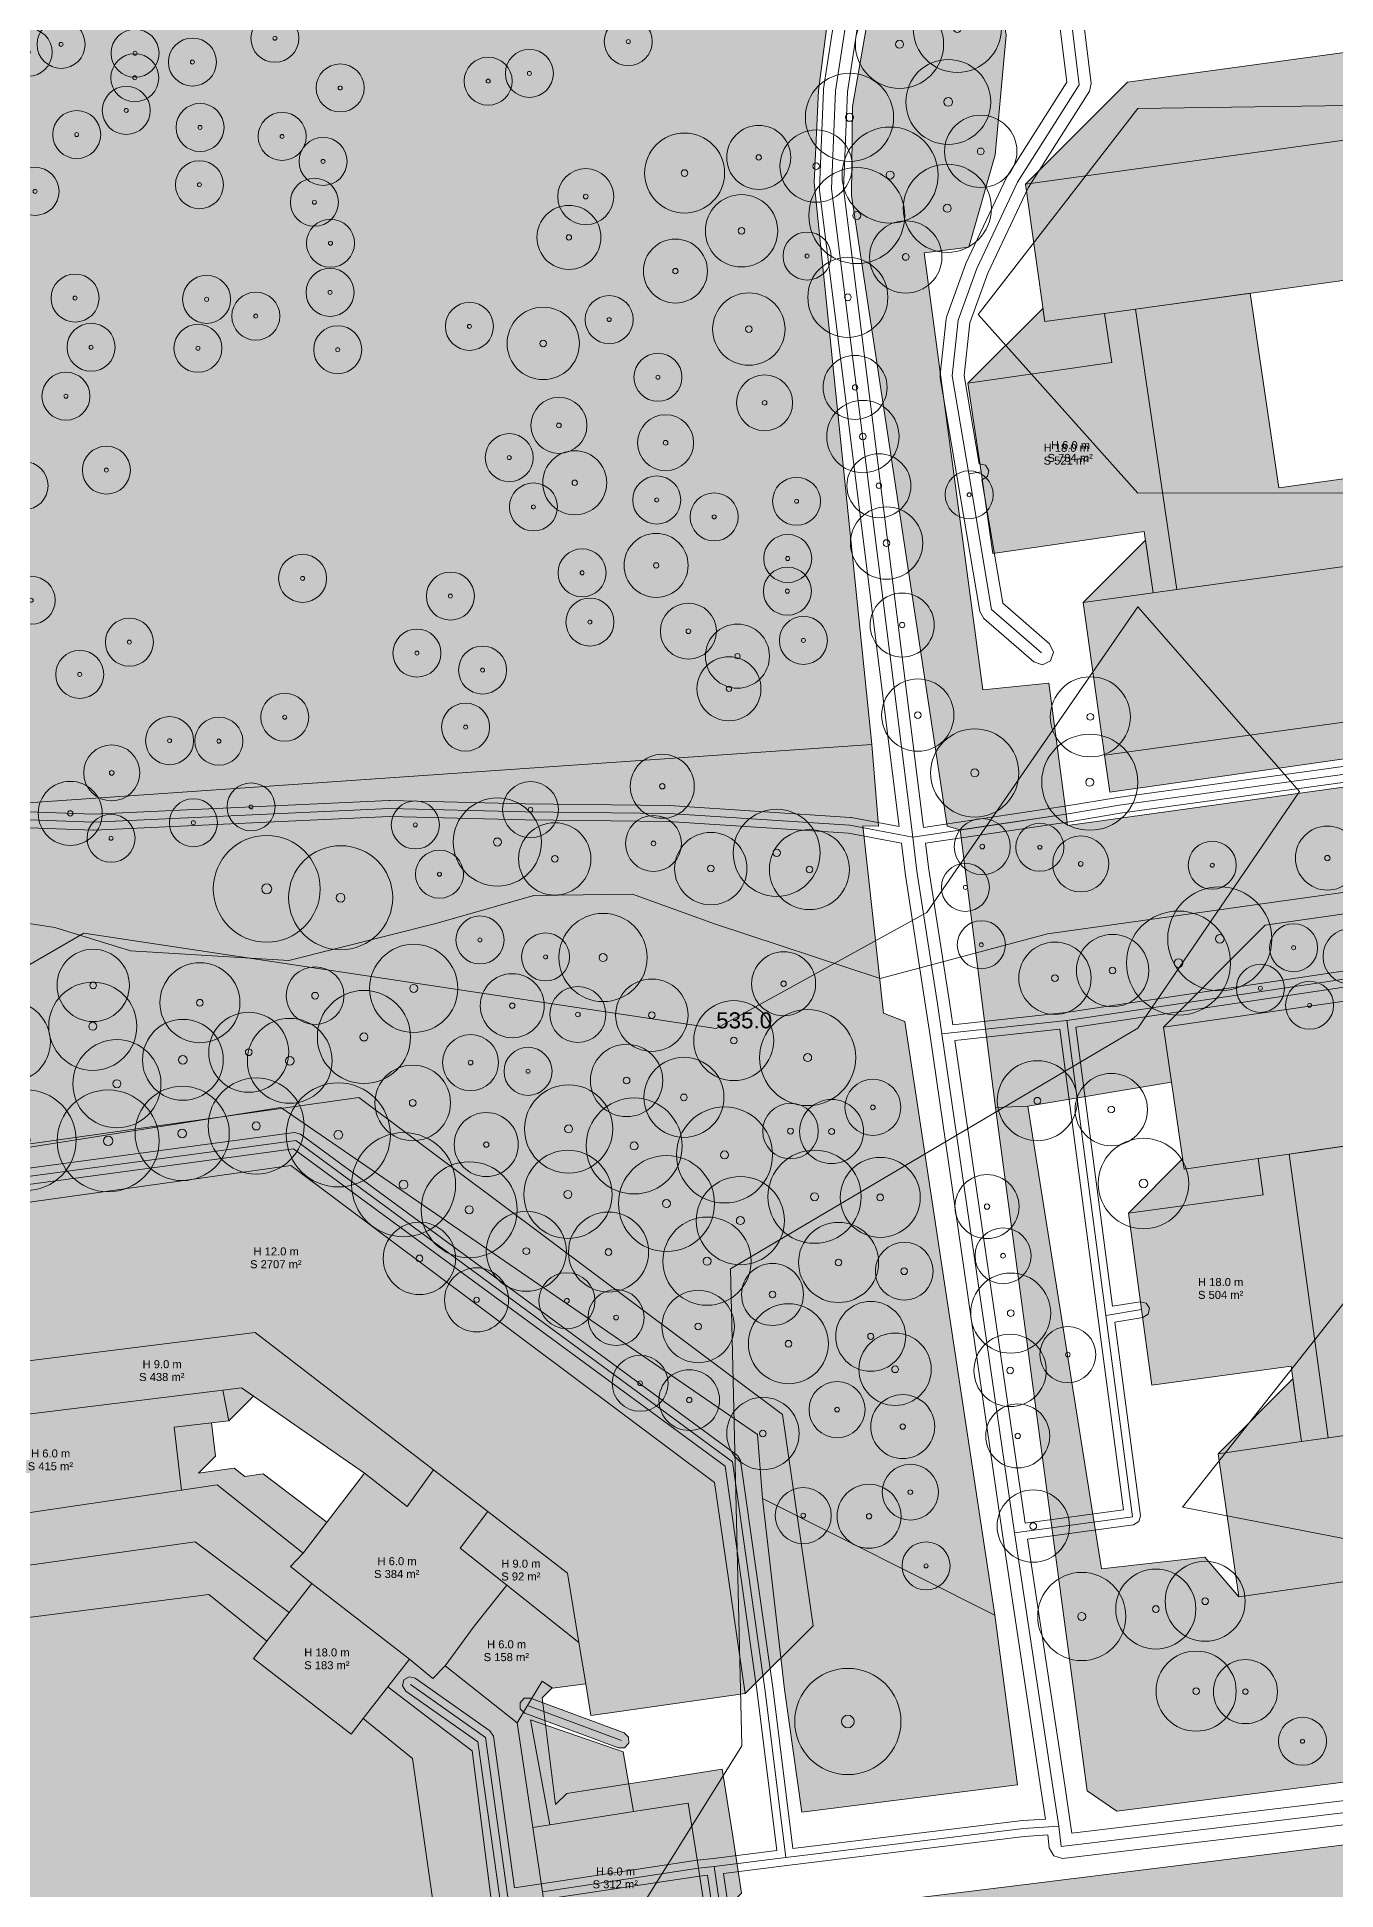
# Model space of a CAD drawing. Header units: metres. Extents: x -6 to 981, y -3 to 1020.
# Drawn here: x 323.4 to 485.7, y 622.7 to 854.2 of the extents above; entities that cross this region are included whole.
import ezdxf

# ---------------------------------------------------------------- set-up
doc = ezdxf.new("R2010")
doc.units = ezdxf.units.M
doc.header["$MEASUREMENT"] = 0
for name, color, linetype, lineweight, true_color in [('TPX_BUILDING_AREAS_TEXT', 7, 'CONTINUOUS', 0, 0x000000), ('TPX_BUILDING_HEIGHTS_TEXT', 7, 'CONTINUOUS', 0, 0x000000), ('TPX_BUILDINGS', 7, 'CONTINUOUS', 0, 0x000000), ('TPX_BUILDINGS_HATCH', 7, 'CONTINUOUS', 0, 0xf0f0f0), ('TPX_BUILDINGS_SHADOWS_HATCH', 7, 'CONTINUOUS', 0, 0x000000), ('TPX_BUILDINGS_SHADOWS_OUTLINES', 7, 'CONTINUOUS', 0, 0x000000), ('TPX_CONTOUR_LINES_5M', 7, 'CONTINUOUS', 0, 0x969696), ('TPX_CONTOUR_LINES_5M_TEXT', 7, 'CONTINUOUS', 0, 0x000000), ('TPX_ROADS_AXES', 7, 'CONTINUOUS', 0, 0x323232), ('TPX_ROADS_CONTOURS', 7, 'CONTINUOUS', 0, 0x646464), ('TPX_ROADS_HATCH', 7, 'CONTINUOUS', 0, 0xc8c8c8), ('TPX_VEGETATION_GREEN_SPACES', 7, 'CONTINUOUS', 0, 0x58ba48), ('TPX_VEGETATION_GREEN_SPACES_HATCH', 7, 'CONTINUOUS', 0, 0x58ba48), ('TPX_VEGETATION_TREES_INDIVIDUAL', 7, 'CONTINUOUS', 0, 0x136734), ('TPX_WATERWAYS', 7, 'CONTINUOUS', 0, 0x7aafdf)]:
    doc.layers.add(name, color=color, linetype=linetype, lineweight=lineweight, true_color=true_color)
doc.styles.add('TPX_TEXTE', font='arial.ttf')

# ---------------------------------------------------------------- blocks, each defined once
blk = doc.blocks.new('TREETR004_CR039')
at = {"layer": 'TPX_VEGETATION_TREES_INDIVIDUAL'}
for radius in [3.87, 0.417]:
    blk.add_circle((0, 0, 0.04), radius, dxfattribs=at)
blk = doc.blocks.new('TREETR004_CR044')
at = {"layer": 'TPX_VEGETATION_TREES_INDIVIDUAL'}
for radius in [4.37, 0.375]:
    blk.add_circle((0, 0, 0.04), radius, dxfattribs=at)
blk = doc.blocks.new('TREETR005_CR063')
at = {"layer": 'TPX_VEGETATION_TREES_INDIVIDUAL'}
for radius in [6.28, 0.542]:
    blk.add_circle((0, 0, 0.04), radius, dxfattribs=at)
blk = doc.blocks.new('TREETR003_CR040')
at = {"layer": 'TPX_VEGETATION_TREES_INDIVIDUAL'}
for radius in [4, 0.333]:
    blk.add_circle((0, 0, 0.04), radius, dxfattribs=at)
blk = doc.blocks.new('TREETR003_CR038')
at = {"layer": 'TPX_VEGETATION_TREES_INDIVIDUAL'}
for radius in [3.79, 0.333]:
    blk.add_circle((0, 0, 0.04), radius, dxfattribs=at)
blk = doc.blocks.new('TREETR003_CR030')
at = {"layer": 'TPX_VEGETATION_TREES_INDIVIDUAL'}
for radius in [3, 0.25]:
    blk.add_circle((0, 0, 0.04), radius, dxfattribs=at)
blk = doc.blocks.new('TREETR003_CR035')
at = {"layer": 'TPX_VEGETATION_TREES_INDIVIDUAL'}
for radius in [3.5, 0.292]:
    blk.add_circle((0, 0, 0.04), radius, dxfattribs=at)
blk = doc.blocks.new('TREETR005_CR065')
at = {"layer": 'TPX_VEGETATION_TREES_INDIVIDUAL'}
for radius in [6.5, 0.542]:
    blk.add_circle((0, 0, 0.04), radius, dxfattribs=at)
blk = doc.blocks.new('TREETR005_CR053')
at = {"layer": 'TPX_VEGETATION_TREES_INDIVIDUAL'}
for radius in [5.3, 0.542]:
    blk.add_circle((0, 0, 0.04), radius, dxfattribs=at)
blk = doc.blocks.new('TREETR004_CR047')
at = {"layer": 'TPX_VEGETATION_TREES_INDIVIDUAL'}
for radius in [4.72, 0.417]:
    blk.add_circle((0, 0, 0.04), radius, dxfattribs=at)
blk = doc.blocks.new('TREETR005_CR060')
at = {"layer": 'TPX_VEGETATION_TREES_INDIVIDUAL'}
for radius in [6, 0.5]:
    blk.add_circle((0, 0, 0.04), radius, dxfattribs=at)
blk = doc.blocks.new('TREETR004_CR035')
at = {"layer": 'TPX_VEGETATION_TREES_INDIVIDUAL'}
for radius in [3.47, 0.375]:
    blk.add_circle((0, 0, 0.04), radius, dxfattribs=at)
blk = doc.blocks.new('TREETR005_CR059')
at = {"layer": 'TPX_VEGETATION_TREES_INDIVIDUAL'}
for radius in [5.89, 0.542]:
    blk.add_circle((0, 0, 0.04), radius, dxfattribs=at)
blk = doc.blocks.new('TREETR005_CR058')
at = {"layer": 'TPX_VEGETATION_TREES_INDIVIDUAL'}
for radius in [5.82, 0.5]:
    blk.add_circle((0, 0, 0.04), radius, dxfattribs=at)
blk = doc.blocks.new('TREETR005_CR054')
at = {"layer": 'TPX_VEGETATION_TREES_INDIVIDUAL'}
for radius in [5.44, 0.458]:
    blk.add_circle((0, 0, 0.04), radius, dxfattribs=at)
blk = doc.blocks.new('TREETR006_CR064')
at = {"layer": 'TPX_VEGETATION_TREES_INDIVIDUAL'}
for radius in [6.36, 0.583]:
    blk.add_circle((0, 0, 0.04), radius, dxfattribs=at)
blk = doc.blocks.new('TREETR005_CR057')
at = {"layer": 'TPX_VEGETATION_TREES_INDIVIDUAL'}
for radius in [5.65, 0.542]:
    blk.add_circle((0, 0, 0.04), radius, dxfattribs=at)
blk = doc.blocks.new('TREETR008_CR066')
at = {"layer": 'TPX_VEGETATION_TREES_INDIVIDUAL'}
for radius in [6.64, 0.792]:
    blk.add_circle((0, 0, 0.04), radius, dxfattribs=at)
blk = doc.blocks.new('TREETR005_CR055')
at = {"layer": 'TPX_VEGETATION_TREES_INDIVIDUAL'}
for radius in [5.51, 0.5]:
    blk.add_circle((0, 0, 0.04), radius, dxfattribs=at)
blk = doc.blocks.new('TREETR005_CR051')
at = {"layer": 'TPX_VEGETATION_TREES_INDIVIDUAL'}
for radius in [5.05, 0.542]:
    blk.add_circle((0, 0, 0.04), radius, dxfattribs=at)
blk = doc.blocks.new('TREETR004_CR050')
at = {"layer": 'TPX_VEGETATION_TREES_INDIVIDUAL'}
for radius in [5, 0.417]:
    blk.add_circle((0, 0, 0.04), radius, dxfattribs=at)
blk = doc.blocks.new('TREETR004_CR045')
at = {"layer": 'TPX_VEGETATION_TREES_INDIVIDUAL'}
for radius in [4.52, 0.417]:
    blk.add_circle((0, 0, 0.04), radius, dxfattribs=at)
blk = doc.blocks.new('TREETR004_CR040')
at = {"layer": 'TPX_VEGETATION_TREES_INDIVIDUAL'}
for radius in [4, 0.375]:
    blk.add_circle((0, 0, 0.04), radius, dxfattribs=at)
blk = doc.blocks.new('TREETR006_CR067')
at = {"layer": 'TPX_VEGETATION_TREES_INDIVIDUAL'}
for radius in [6.67, 0.625]:
    blk.add_circle((0, 0, 0.04), radius, dxfattribs=at)
blk = doc.blocks.new('TREETR004_CR036')
at = {"layer": 'TPX_VEGETATION_TREES_INDIVIDUAL'}
for radius in [3.61, 0.417]:
    blk.add_circle((0, 0, 0.04), radius, dxfattribs=at)

msp = doc.modelspace()

# ---------------------------------------------------------------- hatches: boundary and pattern name
at = {"layer": 'TPX_BUILDINGS_HATCH'}
h = msp.add_hatch(color=256, dxfattribs=at)
h.paths.add_polyline_path([(509.03, 844.35), (446.89, 835.79), (449.28, 818.61), (456.77, 819.65), (460.63, 820.18), (510.65, 827.08), (511.46, 821.05), (493.43, 818.68), (496.32, 796.99), (514.8, 799.43), (515.78, 792.03), (465.79, 785.13), (462.84, 784.72), (454.07, 783.52), (456.73, 764.45), (510.23, 771.81), (529.88, 774.52), (581.34, 781.6), (577.9, 806.37), (575.6, 822.91), (571.41, 852.94), (562.67, 851.74), (558.16, 851.12), (512.13, 844.78), (506.97, 879.75), (502.93, 879.2), (503.72, 873.84), (485.75, 871.22), (487.1, 862.02), (488.9, 849.84), (507.82, 852.6), (509.03, 844.35)])
h.paths.add_polyline_path([(513.79, 827.5), (561.86, 834.14), (562.81, 827.28), (565.69, 806.63), (566.75, 799.05), (518.41, 792.39), (517.43, 799.72), (520.43, 800.12), (517.51, 821.96), (514.57, 821.57), (513.79, 827.5)], flags=16)
for points in [[(509.03, 844.35), (446.89, 835.79), (449.28, 818.61), (456.77, 819.65), (460.63, 820.18), (510.65, 827.08), (513.79, 827.5), (561.86, 834.14), (562.81, 827.28), (565.69, 806.63), (566.75, 799.05), (518.41, 792.39), (515.78, 792.03), (465.79, 785.13), (462.84, 784.72), (454.07, 783.52), (456.73, 764.45), (510.23, 771.81), (529.88, 774.52), (581.34, 781.6), (577.9, 806.37), (575.6, 822.91), (571.41, 852.94), (562.67, 851.74), (558.16, 851.12), (512.13, 844.78), (509.03, 844.35)], [(457.67, 813.52), (439.69, 810.91), (441.32, 799.85), (442.81, 789.66), (461.71, 792.41), (462.84, 784.72), (465.79, 785.13), (460.63, 820.18), (456.77, 819.65), (457.67, 813.52)], [(457.67, 813.52), (439.69, 810.91), (441.32, 799.85), (442.81, 789.66), (461.71, 792.41), (462.84, 784.72), (465.79, 785.13), (460.63, 820.18), (456.77, 819.65), (457.67, 813.52)], [(551.64, 743.03), (464.12, 730.47), (465.11, 723.6), (466.69, 712.72), (475.94, 714.05), (479.84, 714.62), (543.27, 723.73), (544.03, 718.48), (547.31, 695.96), (548.41, 688.32), (484.71, 679.17), (481.38, 678.69), (470.94, 677.18), (473.54, 659.28), (561.95, 671.98), (560.14, 686.08), (557.27, 705.32), (551.64, 743.03)], [(355.1, 713.19), (294.5, 704.67), (297.24, 685.67), (304.63, 686.59), (307.59, 686.96), (350.62, 692.32), (372.89, 675.17), (379.7, 669.94), (389.66, 662.26), (391.09, 653.58), (391.93, 648.44), (392.58, 644.48), (395.82, 644.94), (411.86, 647.2), (408.03, 673.57), (355.1, 713.19)], [(476.56, 709.53), (459.73, 707.24), (461.38, 695.18), (462.68, 685.76), (480.08, 688.12), (481.38, 678.69), (484.71, 679.17), (479.84, 714.62), (475.94, 714.05), (476.56, 709.53)], [(350.62, 692.32), (307.59, 686.96), (308.34, 680.43), (346.58, 685.11), (348.94, 685.4), (364.3, 674.74), (369.6, 670.57), (372.89, 675.17), (350.62, 692.32)], [(346.58, 685.11), (308.34, 680.43), (309.78, 667.97), (341.41, 672.61), (340.5, 680.48), (347.33, 681.3), (346.58, 685.11)], [(356.62, 664.76), (355.03, 663.07), (357.7, 660.95), (369.92, 651.51), (372.81, 649.09), (374.37, 650.68), (377.99, 655.61), (382.08, 660.76), (376.23, 665.36), (379.7, 669.94), (372.89, 675.17), (369.6, 670.57), (364.3, 674.74), (356.62, 664.76)], [(289, 644.81), (275.92, 627.45), (277.11, 609.39), (277.7, 600.34), (278.25, 592.02), (278.62, 586.37), (299.86, 570.88), (302.73, 568.82), (317.96, 556.88), (330.99, 558.6), (338.3, 559.63), (346.46, 560.59), (358.09, 562.4), (366.93, 573.16), (374.63, 583.19), (383.76, 595.12), (389.47, 602.57), (387.66, 614.7), (386.51, 622.45), (385.31, 630.49), (383.37, 643.55), (374.37, 650.68), (372.81, 649.09), (369.92, 651.51), (357.7, 660.95), (355.03, 663.07), (356.62, 664.76), (345.88, 673.27), (341.41, 672.61), (309.78, 667.97), (306.82, 667.55), (306.04, 667.42), (290.14, 646.23), (289, 644.81)], [(379.7, 669.94), (376.23, 665.36), (382.08, 660.76), (391.09, 653.58), (389.66, 662.26), (379.7, 669.94)], [(289.49, 637.05), (281.28, 626.07), (286.08, 589.99), (296.88, 582.21), (296.07, 581.19), (309.53, 570.92), (310.63, 572.31), (321.15, 564.74), (337.07, 566.81), (356.07, 569.3), (364.37, 580.35), (365.57, 579.45), (370.66, 586.2), (375.76, 592.93), (374.55, 593.85), (382.32, 604.19), (377.76, 640.04), (372.48, 644.02), (367.2, 648.03), (369.92, 651.51), (357.7, 660.95), (354.87, 657.32), (343.13, 666.18), (310.54, 661.6), (307.54, 661.18), (299.62, 650.59), (298.43, 651.48), (291.73, 642.62), (288.24, 638.01), (289.49, 637.05)], [(352.1, 653.76), (350.4, 651.58), (362.62, 642.15), (364.12, 644.08), (367.2, 648.03), (369.92, 651.51), (357.7, 660.95), (354.87, 657.32), (352.1, 653.76)], [(377.99, 655.61), (374.37, 650.68), (383.37, 643.55), (384.67, 645.71), (386.5, 648.75), (387.8, 647.88), (391.93, 648.44), (391.09, 653.58), (382.08, 660.76), (377.99, 655.61)], [(292.87, 634.54), (288.21, 628.45), (293.44, 590.54), (299.81, 586.06), (301.93, 588.79), (315.38, 578.53), (313.68, 576.31), (320.1, 571.8), (356.72, 577.02), (361.05, 582.84), (357.88, 585.21), (368.08, 598.69), (371.12, 596.41), (375.55, 602.37), (370.3, 639.11), (364.12, 644.08), (362.62, 642.15), (350.4, 651.58), (352.1, 653.76), (344.83, 659.6), (308.51, 654.96), (303.14, 647.95), (306.12, 645.73), (295.92, 632.25), (292.87, 634.54)], [(387.43, 630.82), (385.31, 630.49), (386.51, 622.45), (387.66, 614.7), (407.15, 618.04), (406.01, 625.4), (404.74, 633.52), (397.9, 632.46), (387.43, 630.82)]]:
    msp.add_hatch(color=256, dxfattribs=at).paths.add_polyline_path(points)
at = {"layer": 'TPX_BUILDINGS_SHADOWS_HATCH'}
for points in [[(459.62, 848.52), (446.89, 835.79), (509.03, 844.35), (507.82, 852.6), (488.9, 849.84), (488.51, 852.5), (459.62, 848.52)], [(461.54, 820.3), (460.63, 820.18), (465.79, 785.13), (515.78, 792.03), (514.8, 799.43), (496.32, 796.99), (495.89, 800.26), (478.52, 797.86), (474.94, 822.15), (461.54, 820.3)], [(449.05, 820.27), (439.69, 810.91), (457.67, 813.52), (456.77, 819.65), (449.28, 818.61), (449.05, 820.27)], [(461.87, 791.31), (454.07, 783.52), (462.84, 784.72), (461.87, 791.31)], [(476.84, 743.2), (464.12, 730.47), (551.64, 743.03), (557.27, 705.32), (560.14, 686.08), (561.95, 671.98), (574.68, 684.7), (572.86, 698.81), (569.99, 718.05), (564.37, 755.76), (476.84, 743.2)], [(302.98, 713.16), (294.5, 704.67), (355.1, 713.19), (408.03, 673.57), (411.86, 647.2), (420.35, 655.68), (416.51, 682.06), (363.58, 721.68), (302.98, 713.16)], [(481.95, 714.92), (479.84, 714.62), (484.71, 679.17), (548.41, 688.32), (547.31, 695.96), (540.22, 694.96), (539.02, 689.85), (536.82, 689.78), (537.94, 693.13), (537.19, 697.01), (536.84, 697.56), (497.44, 691.89), (494.03, 716.66), (481.95, 714.92)], [(466.51, 714.01), (459.73, 707.24), (476.56, 709.53), (475.94, 714.05), (466.69, 712.72), (466.51, 714.01)], [(348.94, 685.4), (346.58, 685.11), (347.33, 681.3), (350.4, 684.38), (348.94, 685.4)], [(480.3, 686.54), (470.94, 677.18), (481.38, 678.69), (480.3, 686.54)], [(345.17, 681.04), (340.5, 680.48), (341.41, 672.61), (345.88, 673.27), (356.62, 664.76), (359.6, 668.64), (351.62, 674.66), (349.32, 674.34), (348, 675.39), (343.53, 674.73), (345.66, 676.86), (345.17, 681.04)], [(384.67, 645.71), (383.37, 643.55), (385.31, 630.49), (387.43, 630.82), (397.9, 632.46), (404.74, 633.52), (406.01, 625.4), (407.15, 618.04), (411.4, 622.28), (410.25, 629.64), (408.98, 637.77), (402.14, 636.7), (391.67, 635.06), (389.56, 634.74), (388.17, 633.36), (386.48, 646.66), (387.61, 647.79), (387.71, 647.94), (386.5, 648.75), (384.67, 645.71)]]:
    msp.add_hatch(color=256, dxfattribs=at).paths.add_polyline_path(points)
at = {"layer": 'TPX_ROADS_HATCH'}
msp.add_hatch(color=256, dxfattribs=at).paths.add_polyline_path([(384.26, 646.62), (383.74, 646.06), (383.76, 645.29), (384.33, 644.77), (396.03, 640.42), (396.79, 640.45), (397.31, 641.01), (397.29, 641.78), (396.73, 642.3), (385.02, 646.65), (384.26, 646.62)])
at = {"layer": 'TPX_VEGETATION_GREEN_SPACES_HATCH'}
for points in [[(167.72, 746.99), (167.16, 739.64), (168.21, 734.17), (168.81, 728.94), (171.29, 727.13), (174.62, 726.94), (177.43, 729.51), (179.98, 733.66), (183.85, 736.48), (195.06, 744.07), (208.38, 747.68), (225.65, 784.54), (238.07, 802.01), (249.1, 800.88), (249.5, 789.51), (239.07, 773.13), (250.89, 747.21), (254.61, 743.15), (260.4, 741.11), (270.5, 743.83), (283.69, 748.56), (301.75, 757.08), (427.7, 765.77), (420.49, 835.99), (421, 847.48), (422.29, 857.44), (425.07, 866.3), (429.82, 873.87), (520.03, 993.87), (526.37, 997.94), (505.15, 1013.19), (348.99, 1013.19), (350.39, 1009.79), (343.13, 1002.2), (349.46, 994.22), (354.25, 984.46), (345.24, 982), (343.41, 978.95), (344.65, 973.82), (352.02, 965.84), (361.65, 952.71), (354.22, 954.31), (342.66, 953.66), (337.54, 956.01), (342.24, 963.37), (334.06, 967.03), (321.19, 963.32), (322.66, 956.41), (327.67, 944.09), (323.78, 938.77), (330.66, 934.1), (335.39, 917.71), (339.59, 900.81), (326.93, 893), (331.14, 903.96), (326.59, 911.15), (318.65, 913.52), (311.51, 918.44), (305.28, 912.12), (304.69, 902.93), (288.57, 856.15), (263.99, 828.35), (256.29, 819.64), (253.79, 845.26), (284.66, 902.86), (299.87, 909.88), (302.28, 919.56), (294.15, 929.34), (303.41, 930.28), (309.91, 939.66), (305.89, 948.39), (299.22, 948.2), (287.45, 953.42), (290.84, 958.25), (289.17, 971.55), (296.42, 977.61), (301.62, 985.22), (304.04, 996.18), (312.11, 1008.12), (315.43, 1013.19), (277.48, 1013.19), (236.71, 911.06), (198.28, 816.25), (189.64, 795.89), (188.29, 790.25), (181.77, 774.13), (174.34, 759.45), (173.61, 758.07), (167.72, 746.99)], [(425.27, 845.5), (425.14, 834.39), (437.1, 755.58), (438.73, 755.12), (451.96, 757.08), (449.81, 773.44), (441.54, 772.63), (434.23, 827.21), (439.8, 827.9), (443.09, 839.45), (444.45, 854.39), (441.04, 879.03), (438.88, 878.92), (434.09, 871.52), (430.31, 865.1), (427.35, 857.39), (425.27, 845.5)], [(451.96, 757.08), (438.73, 755.12), (443.13, 720.41), (447.17, 720.6), (465.11, 723.6), (464.12, 730.47), (551.64, 743.03), (558.91, 740.37), (562.42, 740.91), (566.1, 716.26), (579.69, 717.56), (594.66, 719.03), (594.42, 721.68), (596.46, 721.77), (591.45, 759.13), (592.14, 764.06), (592.46, 767.32), (591.99, 769.97), (589.48, 775.06), (584.97, 773.34), (515.36, 764.44), (452.11, 755.65), (451.96, 757.08)], [(510.23, 771.81), (456.73, 764.45), (457.4, 759.81), (507.81, 766.99), (509.46, 768.02), (510.48, 769.65), (510.23, 771.81)], [(223.26, 635.21), (222.65, 625.38), (233.6, 626.85), (233.08, 630.48), (260.07, 635), (258.85, 655.49), (273.62, 673.94), (286.84, 674.64), (282.61, 709.19), (291.34, 710.56), (353.85, 720.41), (413.39, 679.57), (414.03, 671.59), (443.04, 657.01), (431.81, 731.19), (429.13, 732.23), (426.57, 755.63), (428.51, 755.57), (427.7, 765.77), (301.75, 757.08), (283.69, 748.56), (283.97, 738.52), (274.36, 730.64), (247.41, 705.35), (226.46, 684.03), (223.26, 635.21)], [(447.17, 720.6), (443.13, 720.41), (454.58, 635.07), (458.29, 632.5), (555.63, 644.97), (574.13, 647.34), (572.99, 657.52), (568.4, 657.12), (564.43, 686.55), (560.14, 686.08), (561.95, 671.98), (473.54, 659.28), (469.3, 664.23), (456.37, 662.79), (447.17, 720.6)], [(443.04, 657.01), (414.03, 671.59), (416.77, 647.71), (418.92, 632.38), (445.86, 635.82), (443.04, 657.01)], [(396.59, 639.94), (385.04, 643.94), (387.43, 630.82), (397.9, 632.46), (396.59, 639.94)], [(413.76, 595.67), (398.06, 575.6), (420.86, 559.07), (432.81, 568.61), (441.94, 572), (451.04, 573.35), (460.28, 573), (466.42, 570.39), (472.53, 565.1), (478.11, 558.27), (481.35, 548.02), (481.24, 536.14), (478.83, 525.05), (470.96, 513.07), (518.01, 477.31), (595.93, 582.98), (599.29, 591.8), (603.12, 605.73), (602.31, 619.63), (596.77, 642), (447.57, 623.43), (410.28, 618.84), (413.76, 595.67)]]:
    msp.add_hatch(color=256, dxfattribs=at).paths.add_polyline_path(points)

# ---------------------------------------------------------------- linework, layer by layer
at = {"layer": 'TPX_BUILDINGS', "elevation": 0.04}
for points in [[(509.03, 844.35), (446.89, 835.79), (449.28, 818.61), (456.77, 819.65), (460.63, 820.18), (510.65, 827.08)], [(509.03, 844.35), (446.89, 835.79), (449.28, 818.61), (456.77, 819.65), (460.63, 820.18), (510.65, 827.08)], [(515.78, 792.03), (465.79, 785.13), (462.84, 784.72), (454.07, 783.52), (456.73, 764.45), (510.23, 771.81)], [(515.78, 792.03), (465.79, 785.13), (462.84, 784.72), (454.07, 783.52), (456.73, 764.45), (510.23, 771.81)], [(386.51, 622.45), (385.31, 630.49), (383.37, 643.55), (374.37, 650.68), (372.81, 649.09), (369.92, 651.51), (357.7, 660.95), (355.03, 663.07), (356.62, 664.76), (345.88, 673.27), (341.41, 672.61), (309.78, 667.97), (306.82, 667.55), (306.04, 667.42), (290.14, 646.23), (289, 644.81), (275.92, 627.45), (277.11, 609.39)], [(382.32, 604.19), (377.76, 640.04), (372.48, 644.02), (367.2, 648.03), (369.92, 651.51), (357.7, 660.95), (354.87, 657.32), (343.13, 666.18), (310.54, 661.6), (307.54, 661.18), (299.62, 650.59), (298.43, 651.48), (291.73, 642.62), (288.24, 638.01), (289.49, 637.05), (281.28, 626.07), (286.08, 589.99)]]:
    msp.add_lwpolyline(points, dxfattribs=at)
for points in [[(457.67, 813.52), (439.69, 810.91), (441.32, 799.85), (442.81, 789.66), (461.71, 792.41), (462.84, 784.72), (465.79, 785.13), (460.63, 820.18), (456.77, 819.65)], [(457.67, 813.52), (439.69, 810.91), (441.32, 799.85), (442.81, 789.66), (461.71, 792.41), (462.84, 784.72), (465.79, 785.13), (460.63, 820.18), (456.77, 819.65)], [(551.64, 743.03), (464.12, 730.47), (465.11, 723.6), (466.69, 712.72), (475.94, 714.05), (479.84, 714.62), (543.27, 723.73), (544.03, 718.48), (547.31, 695.96), (548.41, 688.32), (484.71, 679.17), (481.38, 678.69), (470.94, 677.18), (473.54, 659.28), (561.95, 671.98), (560.14, 686.08), (557.27, 705.32)], [(355.1, 713.19), (294.5, 704.67), (297.24, 685.67), (304.63, 686.59), (307.59, 686.96), (350.62, 692.32), (372.89, 675.17), (379.7, 669.94), (389.66, 662.26), (391.09, 653.58), (391.93, 648.44), (392.58, 644.48), (395.82, 644.94), (411.86, 647.2), (408.03, 673.57)], [(476.56, 709.53), (459.73, 707.24), (461.38, 695.18), (462.68, 685.76), (480.08, 688.12), (481.38, 678.69), (484.71, 679.17), (479.84, 714.62), (475.94, 714.05)], [(350.62, 692.32), (307.59, 686.96), (308.34, 680.43), (346.58, 685.11), (348.94, 685.4), (364.3, 674.74), (369.6, 670.57), (372.89, 675.17)], [(346.58, 685.11), (308.34, 680.43), (309.78, 667.97), (341.41, 672.61), (340.5, 680.48), (347.33, 681.3)], [(356.62, 664.76), (355.03, 663.07), (357.7, 660.95), (369.92, 651.51), (372.81, 649.09), (374.37, 650.68), (377.99, 655.61), (382.08, 660.76), (376.23, 665.36), (379.7, 669.94), (372.89, 675.17), (369.6, 670.57), (364.3, 674.74)], [(379.7, 669.94), (376.23, 665.36), (382.08, 660.76), (391.09, 653.58), (389.66, 662.26)], [(352.1, 653.76), (350.4, 651.58), (362.62, 642.15), (364.12, 644.08), (367.2, 648.03), (369.92, 651.51), (357.7, 660.95), (354.87, 657.32)], [(377.99, 655.61), (374.37, 650.68), (383.37, 643.55), (384.67, 645.71), (386.5, 648.75), (387.8, 647.88), (391.93, 648.44), (391.09, 653.58), (382.08, 660.76)], [(292.87, 634.54), (288.21, 628.45), (293.44, 590.54), (299.81, 586.06), (301.93, 588.79), (315.38, 578.53), (313.68, 576.31), (320.1, 571.8), (356.72, 577.02), (361.05, 582.84), (357.88, 585.21), (368.08, 598.69), (371.12, 596.41), (375.55, 602.37), (370.3, 639.11), (364.12, 644.08), (362.62, 642.15), (350.4, 651.58), (352.1, 653.76), (344.83, 659.6), (308.51, 654.96), (303.14, 647.95), (306.12, 645.73), (295.92, 632.25)], [(387.43, 630.82), (385.31, 630.49), (386.51, 622.45), (387.66, 614.7), (407.15, 618.04), (406.01, 625.4), (404.74, 633.52), (397.9, 632.46)]]:
    msp.add_lwpolyline(points, close=True, dxfattribs=at)
at = {"layer": 'TPX_BUILDINGS_SHADOWS_OUTLINES', "elevation": 0.04}
for points in [[(459.62, 848.52), (446.89, 835.79), (509.03, 844.35), (507.82, 852.6), (488.9, 849.84), (488.51, 852.5)], [(461.54, 820.3), (460.63, 820.18), (465.79, 785.13), (515.78, 792.03), (514.8, 799.43), (496.32, 796.99), (495.89, 800.26), (478.52, 797.86), (474.94, 822.15)], [(449.05, 820.27), (439.69, 810.91), (457.67, 813.52), (456.77, 819.65), (449.28, 818.61)], [(461.87, 791.31), (454.07, 783.52), (462.84, 784.72)], [(476.84, 743.2), (464.12, 730.47), (551.64, 743.03), (557.27, 705.32), (560.14, 686.08), (561.95, 671.98), (574.68, 684.7), (572.86, 698.81), (569.99, 718.05), (564.37, 755.76)], [(302.98, 713.16), (294.5, 704.67), (355.1, 713.19), (408.03, 673.57), (411.86, 647.2), (420.35, 655.68), (416.51, 682.06), (363.58, 721.68)], [(481.95, 714.92), (479.84, 714.62), (484.71, 679.17), (548.41, 688.32), (547.31, 695.96), (540.22, 694.96), (539.02, 689.85), (536.82, 689.78), (537.94, 693.13), (537.19, 697.01), (536.84, 697.56), (497.44, 691.89), (494.03, 716.66)], [(466.51, 714.01), (459.73, 707.24), (476.56, 709.53), (475.94, 714.05), (466.69, 712.72)], [(348.94, 685.4), (346.58, 685.11), (347.33, 681.3), (350.4, 684.38)], [(480.3, 686.54), (470.94, 677.18), (481.38, 678.69)], [(345.17, 681.04), (340.5, 680.48), (341.41, 672.61), (345.88, 673.27), (356.62, 664.76), (359.6, 668.64), (351.62, 674.66), (349.32, 674.34), (348, 675.39), (343.53, 674.73), (345.66, 676.86)], [(384.67, 645.71), (383.37, 643.55), (385.31, 630.49), (387.43, 630.82), (397.9, 632.46), (404.74, 633.52), (406.01, 625.4), (407.15, 618.04), (411.4, 622.28), (410.25, 629.64), (408.98, 637.77), (402.14, 636.7), (391.67, 635.06), (389.56, 634.74), (388.17, 633.36), (386.48, 646.66), (387.61, 647.79), (387.71, 647.94), (386.5, 648.75)]]:
    msp.add_lwpolyline(points, close=True, dxfattribs=at)
at = {"layer": 'TPX_CONTOUR_LINES_5M', "elevation": 0.05}
for points in [[(460.9, 845.24), (440.98, 819.49), (460.9, 797.19), (487.24, 797.24), (539.91, 736.85), (578.82, 759.89), (589.5, 789.69), (566.25, 810.83), (538.34, 819.49), (513.58, 845.99), (460.9, 845.24)], [(191.51, 581.09), (260.81, 670.49), (276.54, 711.67), (329.22, 742.2), (408.23, 730.32), (434.56, 744.79), (460.9, 782.99), (481.1, 759.89), (460.9, 730.36), (410.03, 700.29), (411.44, 640.69), (392.87, 610.89)], [(539.91, 707.45), (487.24, 696.75), (466.49, 670.49), (539.91, 656.23), (561.73, 670.49), (539.91, 707.45)]]:
    msp.add_lwpolyline(points, dxfattribs=at)
at = {"layer": 'TPX_ROADS_AXES', "elevation": 0.03}
for points in [[(422.63, 835.19), (423.14, 847.46), (424.83, 858.58), (427.79, 866.09), (431.96, 872.89), (437.33, 880.1), (442.96, 887.65), (471.83, 926.34), (505.71, 971.76), (521.19, 992.31), (526.37, 997.94)], [(442.96, 887.65), (446.42, 873.71), (450.49, 872.98), (452.44, 857.43), (453.59, 848.2), (445.9, 836.04), (440.78, 825.24), (438.46, 818.8), (437.71, 811.86)], [(611.17, 647.23), (600.83, 645.98), (451.34, 628.11), (451.03, 630.64), (450.29, 635.53), (445.49, 667.28), (436.43, 729.62), (435.88, 733.37), (433.32, 749.94), (432.79, 754.21), (422.63, 835.19)], [(437.71, 811.86), (439.78, 799.59), (442.65, 782.66), (448.88, 777.23)], [(441.32, 799.85), (439.78, 799.59)], [(432.79, 754.21), (451.96, 757.08), (458.57, 758.19), (534.48, 768.63), (591.2, 777.49)], [(267.67, 774.36), (270.18, 768.12), (284.23, 763.49), (292.19, 758.23), (298.3, 752.3), (321.18, 756.41), (330.43, 756.07), (367.41, 757.77), (384.35, 757.35), (402.33, 757.18), (424.91, 755.69), (432.79, 754.21)], [(436.43, 729.62), (452.05, 731.32), (557.57, 747.06), (558.91, 740.37), (562.88, 706.23)], [(452.05, 731.32), (456.92, 694.44), (460.24, 669.3), (445.49, 667.28)], [(416.94, 626.73), (414.37, 647.52), (410.28, 676.17), (355.69, 716.3), (291.19, 707.65), (286.23, 707.09)], [(461.38, 695.18), (456.92, 694.44)], [(278.63, 626.26), (280.54, 609.84), (281.58, 600.92), (282.55, 592.63), (283.04, 588.46), (320.04, 561.74), (337.56, 564.1), (356.85, 566.72), (372.52, 584.78), (384.78, 603.29), (382.19, 621.79), (379.4, 641.74), (370.02, 648.33)], [(396.38, 641.36), (384.67, 645.71)], [(451.03, 630.64), (446.62, 630.35), (416.94, 626.73), (407.99, 625.6), (406.01, 625.4)], [(407.99, 625.6), (412.27, 596.11), (399.58, 579.58), (391.49, 568.99), (385.64, 560.97), (368.3, 540.25), (341.74, 537.52), (337.37, 525.08), (336.49, 523.49)], [(406.01, 625.4), (386.51, 622.45)]]:
    msp.add_lwpolyline(points, dxfattribs=at)
at = {"layer": 'TPX_ROADS_CONTOURS', "elevation": 0.03}
for points in [[(423.35, 858.81), (421.66, 847.68), (421.65, 847.52), (421.13, 835.26), (421.14, 835.01), (431.11, 755.55), (425.09, 756.67), (424.97, 756.68), (402.4, 758.18), (402.34, 758.18), (384.37, 758.35), (367.44, 758.77), (367.37, 758.77), (330.42, 757.07), (321.22, 757.41)], [(534.33, 769.62), (458.43, 759.18), (458.4, 759.18), (451.81, 758.07), (434.15, 755.43), (424.13, 835.25), (424.64, 847.31), (426.29, 858.19)], [(450.95, 857.24), (452.04, 848.54), (444.64, 836.85), (444.55, 836.69), (439.43, 825.88), (439.37, 825.75), (437.05, 819.31), (436.97, 818.96), (436.22, 812.02), (436.23, 811.61), (438.3, 799.34), (441.17, 782.41), (441.66, 781.53), (447.9, 776.1), (448.99, 775.73), (450.01, 776.24), (450.38, 777.33), (449.87, 778.36), (444.04, 783.44), (441.43, 798.86), (441.49, 798.87), (442.13, 799.28), (442.3, 800.02), (441.89, 800.67), (441.15, 800.84), (441.09, 800.83), (439.22, 811.9), (439.94, 818.46), (442.17, 824.67), (447.22, 835.32), (454.86, 847.39), (455.08, 848.38), (454.11, 856.14)], [(557.42, 748.05), (451.92, 732.31), (437.78, 730.77), (437.37, 733.6), (434.81, 750.15), (434.4, 753.44), (452.11, 756.09), (458.72, 757.2), (534.61, 767.64)], [(321.26, 755.41), (330.39, 755.07), (330.47, 755.07), (367.43, 756.77), (384.34, 756.35), (402.29, 756.18), (424.78, 754.69), (431.37, 753.46), (431.84, 749.76), (431.84, 749.71), (434.4, 733.15), (434.95, 729.4), (444.01, 667.07), (448.81, 635.3), (449.38, 631.53), (446.55, 631.35), (446.49, 631.34), (417.81, 627.85), (415.36, 647.64), (415.36, 647.66), (411.27, 676.31), (410.88, 676.97), (356.29, 717.11), (355.56, 717.29), (292.25, 708.81)], [(599.65, 647.35), (452.65, 629.78), (452.51, 630.87), (451.78, 635.75), (447.13, 666.5), (460.37, 668.31), (461.03, 668.7), (461.23, 669.43), (458.03, 693.61), (461.55, 694.2), (462.2, 694.6), (462.37, 695.35), (461.97, 696), (461.22, 696.17), (457.77, 695.6), (453.17, 730.47), (556.78, 745.93)], [(291.32, 706.66), (355.43, 715.26), (409.35, 675.61), (413.37, 647.39), (415.83, 627.6), (407.88, 626.59), (405.91, 626.39), (405.86, 626.39), (386.36, 623.44), (383.04, 622.93), (380.39, 641.87), (379.97, 642.55), (370.6, 649.15), (369.85, 649.32), (369.21, 648.91), (369.04, 648.16), (369.45, 647.51), (378.47, 641.17), (381.2, 621.65)]]:
    msp.add_lwpolyline(points, dxfattribs=at)
for points in [[(438.07, 728.79), (451.19, 730.22), (455.93, 694.31), (459.12, 670.16), (446.84, 668.48)], [(384.26, 646.62), (383.74, 646.06), (383.76, 645.29), (384.33, 644.77), (396.03, 640.42), (396.79, 640.45), (397.31, 641.01), (397.29, 641.78), (396.73, 642.3), (385.02, 646.65)], [(392.9, 569.18), (400.37, 578.97), (413.06, 595.5), (413.26, 596.25), (409.13, 624.74), (417.07, 625.74), (446.71, 629.35), (449.65, 629.55), (449.85, 627.93), (450.42, 626.93), (451.52, 626.62), (600.11, 644.38), (604.89, 618.53), (604.57, 605.98), (602.83, 597.72), (600.96, 590.52), (596.7, 581.25), (593.35, 575.95), (518.78, 476.64), (516.78, 473.97), (465.38, 513.55), (423.7, 546.28), (423.68, 546.3)], [(373.87, 585.02), (385.62, 602.74), (385.77, 603.43), (383.32, 620.95), (386.66, 621.46), (406.13, 624.4), (407.14, 624.51), (411.22, 596.38), (399.25, 580.79), (398.32, 581.17), (389.05, 587.73), (388.31, 587.9), (387.66, 587.49), (387.49, 586.75), (387.9, 586.1), (397.26, 579.47), (397.47, 579.36), (397.99, 579.15), (391.33, 570.43), (375.27, 583.96), (375.23, 583.99)]]:
    msp.add_lwpolyline(points, close=True, dxfattribs=at)
at = {"layer": 'TPX_VEGETATION_GREEN_SPACES', "elevation": 0}
for points in [[(301.75, 757.08), (427.7, 765.77), (420.49, 835.99), (421, 847.48), (422.29, 857.44), (425.07, 866.3), (429.82, 873.87), (520.03, 993.87)], [(291.34, 710.56), (353.85, 720.41), (413.39, 679.57), (414.03, 671.59), (443.04, 657.01), (431.81, 731.19), (429.13, 732.23), (426.57, 755.63), (428.51, 755.57), (427.7, 765.77), (301.75, 757.08)]]:
    msp.add_lwpolyline(points, dxfattribs=at)
for points in [[(425.27, 845.5), (425.14, 834.39), (437.1, 755.58), (438.73, 755.12), (451.96, 757.08), (449.81, 773.44), (441.54, 772.63), (434.23, 827.21), (439.8, 827.9), (443.09, 839.45), (444.45, 854.39), (441.04, 879.03), (438.88, 878.92), (434.09, 871.52), (430.31, 865.1), (427.35, 857.39)], [(451.96, 757.08), (438.73, 755.12), (443.13, 720.41), (447.17, 720.6), (465.11, 723.6), (464.12, 730.47), (551.64, 743.03), (558.91, 740.37), (562.42, 740.91), (566.1, 716.26), (579.69, 717.56), (594.66, 719.03), (594.42, 721.68), (596.46, 721.77), (591.45, 759.13), (592.14, 764.06), (592.46, 767.32), (591.99, 769.97), (589.48, 775.06), (584.97, 773.34), (515.36, 764.44), (452.11, 755.65)], [(510.23, 771.81), (456.73, 764.45), (457.4, 759.81), (507.81, 766.99), (509.46, 768.02), (510.48, 769.65)], [(447.17, 720.6), (443.13, 720.41), (454.58, 635.07), (458.29, 632.5), (555.63, 644.97), (574.13, 647.34), (572.99, 657.52), (568.4, 657.12), (564.43, 686.55), (560.14, 686.08), (561.95, 671.98), (473.54, 659.28), (469.3, 664.23), (456.37, 662.79)], [(443.04, 657.01), (414.03, 671.59), (416.77, 647.71), (418.92, 632.38), (445.86, 635.82)], [(396.59, 639.94), (385.04, 643.94), (387.43, 630.82), (397.9, 632.46)], [(413.76, 595.67), (398.06, 575.6), (420.86, 559.07), (432.81, 568.61), (441.94, 572), (451.04, 573.35), (460.28, 573), (466.42, 570.39), (472.53, 565.1), (478.11, 558.27), (481.35, 548.02), (481.24, 536.14), (478.83, 525.05), (470.96, 513.07), (518.01, 477.31), (595.93, 582.98), (599.29, 591.8), (603.12, 605.73), (602.31, 619.63), (596.77, 642), (447.57, 623.43), (410.28, 618.84)]]:
    msp.add_lwpolyline(points, close=True, dxfattribs=at)
at = {"layer": 'TPX_WATERWAYS', "elevation": 0.01}
msp.add_lwpolyline([(316.88, 744.25), (325.58, 742.9), (335.06, 740), (354.82, 738.79), (373.35, 743.47), (385.45, 746.92), (397.77, 747.07), (408.01, 743.39), (428.74, 736.54), (449.61, 742.12), (490.11, 747.79), (511.18, 750.4), (526.35, 752.04), (533.32, 755.81), (544.9, 759.02), (563.39, 758.84), (572.58, 753.39), (575.59, 745.7), (576.53, 736.24), (578.13, 726.55), (579.57, 717.95)], dxfattribs=at)

# ---------------------------------------------------------------- block references
at = {"layer": 'TPX_VEGETATION_TREES_INDIVIDUAL'}
for name, p in [('TREETR005_CR055', (438.35, 855.25, 0.04)), ('TREETR003_CR030', (353.09, 854.02, 0.04)), ('TREETR003_CR030', (397.25, 853.6, 0.04)), ('TREETR005_CR055', (431.14, 853.27, 0.04)), ('TREETR003_CR030', (322.27, 852.27, 0.04)), ('TREETR003_CR030', (326.38, 853.25, 0.04)), ('TREETR003_CR030', (335.62, 852.14, 0.04)), ('TREETR003_CR030', (335.59, 849.08, 0.04)), ('TREETR003_CR030', (342.79, 851.05, 0.04)), ('TREETR003_CR030', (384.89, 849.63, 0.04)), ('TREETR003_CR030', (361.25, 847.81, 0.04)), ('TREETR003_CR030', (379.74, 848.66, 0.04)), ('TREETR005_CR055', (424.89, 844.14, 0.04)), ('TREETR005_CR053', (437.23, 846.06, 0.04)), ('TREETR003_CR030', (334.52, 845, 0.04)), ('TREETR003_CR030', (328.33, 841.99, 0.04)), ('TREETR003_CR030', (343.74, 842.87, 0.04)), ('TREETR003_CR030', (354, 841.75, 0.04)), ('TREETR003_CR040', (413.55, 839.13, 0.04)), ('TREETR005_CR060', (429.96, 836.93, 0.04)), ('TREETR004_CR045', (441.28, 839.89, 0.04)), ('TREETR003_CR030', (359.11, 838.63, 0.04)), ('TREETR004_CR050', (404.28, 837.18, 0.04)), ('TREETR004_CR045', (420.72, 838.04, 0.04)), ('TREETR003_CR030', (343.67, 835.72, 0.04)), ('TREETR005_CR055', (437.11, 832.78, 0.04)), ('TREETR003_CR030', (323.13, 834.89, 0.04)), ('TREETR003_CR030', (358.03, 833.53, 0.04)), ('TREETR003_CR035', (391.93, 834.23, 0.04)), ('TREETR005_CR060', (425.8, 831.86, 0.04)), ('TREETR004_CR045', (411.4, 829.96, 0.04)), ('TREETR003_CR030', (360.04, 828.41, 0.04)), ('TREETR003_CR040', (389.83, 829.14, 0.04)), ('TREETR004_CR045', (431.91, 826.69, 0.04)), ('TREETR003_CR040', (403.14, 824.93, 0.04)), ('TREETR003_CR030', (419.59, 826.81, 0.04)), ('TREETR004_CR050', (424.68, 821.65, 0.04)), ('TREETR003_CR030', (328.13, 821.56, 0.04)), ('TREETR003_CR030', (344.56, 821.4, 0.04)), ('TREETR003_CR030', (359.98, 822.27, 0.04)), ('TREETR003_CR030', (350.71, 819.3, 0.04)), ('TREETR003_CR030', (394.86, 818.87, 0.04)), ('TREETR004_CR045', (412.31, 817.68, 0.04)), ('TREETR003_CR030', (377.4, 818.02, 0.04)), ('TREETR004_CR045', (386.62, 815.89, 0.04)), ('TREETR003_CR030', (330.13, 815.41, 0.04)), ('TREETR003_CR030', (343.48, 815.28, 0.04)), ('TREETR003_CR030', (360.94, 815.11, 0.04)), ('TREETR003_CR030', (400.96, 811.66, 0.04)), ('TREETR003_CR040', (425.59, 810.4, 0.04)), ('TREETR003_CR030', (326.99, 809.3, 0.04)), ('TREETR003_CR035', (414.28, 808.47, 0.04)), ('TREETR003_CR035', (388.58, 805.65, 0.04)), ('TREETR004_CR045', (426.56, 804.26, 0.04)), ('TREETR003_CR035', (401.91, 803.48, 0.04)), ('TREETR003_CR030', (382.37, 801.62, 0.04)), ('TREETR003_CR030', (321.75, 798.11, 0.04)), ('TREETR003_CR030', (332.04, 800.06, 0.04)), ('TREETR003_CR040', (390.56, 798.48, 0.04)), ('TREETR003_CR040', (428.56, 798.11, 0.04)), ('TREETR003_CR030', (400.81, 796.33, 0.04)), ('TREETR003_CR030', (418.27, 796.17, 0.04)), ('TREETR003_CR030', (439.84, 796.98, 0.04)), ('TREETR003_CR030', (385.4, 795.46, 0.04)), ('TREETR003_CR030', (407.98, 794.22, 0.04)), ('TREETR004_CR045', (429.52, 790.95, 0.04)), ('TREETR003_CR040', (400.73, 788.16, 0.04)), ('TREETR003_CR030', (417.17, 789.02, 0.04)), ('TREETR003_CR030', (356.55, 786.54, 0.04)), ('TREETR003_CR030', (391.48, 787.23, 0.04)), ('TREETR003_CR030', (375.02, 784.32, 0.04)), ('TREETR003_CR030', (417.13, 784.94, 0.04)), ('TREETR003_CR030', (322.64, 783.8, 0.04)), ('TREETR003_CR030', (392.45, 781.08, 0.04)), ('TREETR003_CR035', (404.76, 779.94, 0.04)), ('TREETR003_CR040', (431.47, 780.71, 0.04)), ('TREETR003_CR030', (334.91, 778.57, 0.04)), ('TREETR003_CR030', (370.84, 777.2, 0.04)), ('TREETR003_CR040', (410.89, 776.82, 0.04)), ('TREETR003_CR030', (419.13, 778.79, 0.04)), ('TREETR003_CR030', (379.04, 775.08, 0.04)), ('TREETR003_CR030', (328.71, 774.54, 0.04)), ('TREETR003_CR040', (409.83, 772.74, 0.04)), ('TREETR004_CR045', (433.42, 769.45, 0.04)), ('TREETR004_CR050', (454.98, 769.24, 0.04)), ('TREETR003_CR030', (354.33, 769.19, 0.04)), ('TREETR003_CR030', (376.92, 767.95, 0.04)), ('TREETR003_CR030', (339.93, 766.26, 0.04)), ('TREETR003_CR030', (346.09, 766.2, 0.04)), ('TREETR005_CR055', (440.54, 762.23, 0.04)), ('TREETR005_CR060', (454.91, 761.07, 0.04)), ('TREETR003_CR035', (332.7, 762.24, 0.04)), ('TREETR003_CR040', (401.5, 760.56, 0.04)), ('TREETR003_CR040', (327.52, 757.18, 0.04)), ('TREETR003_CR030', (350.12, 757.99, 0.04)), ('TREETR003_CR035', (385.03, 757.65, 0.04)), ('TREETR003_CR030', (332.62, 754.07, 0.04)), ('TREETR003_CR030', (342.91, 756.01, 0.04)), ('TREETR003_CR030', (370.64, 755.74, 0.04)), ('TREETR005_CR055', (380.89, 753.6, 0.04)), ('TREETR005_CR054', (415.79, 752.25, 0.04)), ('TREETR004_CR045', (388.06, 751.49, 0.04)), ('TREETR003_CR035', (400.4, 753.42, 0.04)), ('TREETR004_CR045', (407.56, 750.28, 0.04)), ('TREETR004_CR050', (419.88, 750.16, 0.04)), ('TREETR003_CR035', (441.48, 753.02, 0.04)), ('TREETR003_CR030', (448.67, 752.95, 0.04)), ('TREETR003_CR040', (484.6, 751.59, 0.04)), ('TREETR006_CR067', (352.07, 747.75, 0.04)), ('TREETR005_CR065', (361.31, 746.64, 0.04)), ('TREETR003_CR030', (373.66, 749.58, 0.04)), ('TREETR003_CR035', (453.78, 750.86, 0.04)), ('TREETR003_CR030', (470.21, 750.7, 0.04)), ('TREETR003_CR030', (439.37, 747.93, 0.04)), ('TREETR005_CR065', (471.15, 741.5, 0.04)), ('TREETR003_CR030', (378.72, 741.36, 0.04)), ('TREETR005_CR055', (394.1, 739.17, 0.04)), ('TREETR003_CR030', (441.36, 740.76, 0.04)), ('TREETR005_CR065', (465.99, 738.48, 0.04)), ('TREETR003_CR030', (480.38, 740.39, 0.04)), ('TREETR005_CR055', (370.44, 735.31, 0.04)), ('TREETR003_CR030', (386.91, 739.24, 0.04)), ('TREETR004_CR045', (450.56, 736.58, 0.04)), ('TREETR004_CR045', (457.76, 737.54, 0.04)), ('TREETR003_CR035', (487.56, 739.3, 0.04)), ('TREETR004_CR045', (330.39, 735.69, 0.04)), ('TREETR004_CR050', (343.72, 733.52, 0.04)), ('TREETR003_CR040', (416.66, 735.89, 0.04)), ('TREETR004_CR036', (358.11, 734.4, 0.04)), ('TREETR003_CR040', (382.75, 733.15, 0.04)), ('TREETR004_CR045', (400.19, 731.96, 0.04)), ('TREETR003_CR030', (476.23, 735.32, 0.04)), ('TREETR003_CR030', (482.37, 733.21, 0.04)), ('TREETR005_CR055', (330.34, 730.58, 0.04)), ('TREETR005_CR058', (364.22, 729.24, 0.04)), ('TREETR003_CR035', (390.95, 732.05, 0.04)), ('TREETR004_CR050', (320.05, 728.64, 0.04)), ('TREETR004_CR050', (349.82, 727.33, 0.04)), ('TREETR005_CR053', (354.95, 726.26, 0.04)), ('TREETR004_CR050', (410.43, 728.79, 0.04)), ('TREETR005_CR060', (419.66, 726.66, 0.04)), ('TREETR005_CR051', (341.6, 726.39, 0.04)), ('TREETR003_CR035', (377.54, 726.04, 0.04)), ('TREETR005_CR055', (333.35, 723.4, 0.04)), ('TREETR003_CR030', (384.72, 724.95, 0.04)), ('TREETR004_CR045', (397.04, 723.81, 0.04)), ('TREETR004_CR047', (370.31, 721, 0.04)), ('TREETR004_CR050', (404.2, 721.7, 0.04)), ('TREETR004_CR050', (448.36, 721.28, 0.04)), ('TREETR004_CR045', (457.6, 720.17, 0.04)), ('TREETR005_CR063', (321.99, 716.35, 0.04)), ('TREETR006_CR064', (332.26, 716.26, 0.04)), ('TREETR005_CR059', (341.51, 717.19, 0.04)), ('TREETR005_CR060', (350.76, 718.12, 0.04)), ('TREETR005_CR065', (361.02, 717, 0.04)), ('TREETR005_CR055', (389.79, 717.75, 0.04)), ('TREETR003_CR035', (427.81, 720.45, 0.04)), ('TREETR005_CR060', (397.98, 715.63, 0.04)), ('TREETR005_CR060', (409.27, 714.5, 0.04)), ('TREETR004_CR035', (417.52, 717.48, 0.04)), ('TREETR004_CR040', (422.65, 717.43, 0.04)), ('TREETR003_CR040', (379.5, 715.8, 0.04)), ('TREETR005_CR065', (369.18, 710.79, 0.04)), ('TREETR005_CR057', (461.62, 710.93, 0.04)), ('TREETR005_CR060', (377.37, 707.65, 0.04)), ('TREETR005_CR055', (389.71, 709.57, 0.04)), ('TREETR005_CR060', (402.02, 708.43, 0.04)), ('TREETR005_CR058', (420.52, 709.28, 0.04)), ('TREETR004_CR050', (428.73, 709.2, 0.04)), ('TREETR005_CR055', (411.25, 706.3, 0.04)), ('TREETR003_CR040', (442.07, 708.05, 0.04)), ('TREETR004_CR045', (371.15, 701.58, 0.04)), ('TREETR004_CR050', (384.51, 702.47, 0.04)), ('TREETR004_CR050', (394.78, 702.37, 0.04)), ('TREETR005_CR055', (407.09, 701.23, 0.04)), ('TREETR004_CR050', (423.52, 701.07, 0.04)), ('TREETR003_CR035', (444.07, 701.9, 0.04)), ('TREETR004_CR036', (431.73, 699.97, 0.04)), ('TREETR003_CR040', (378.29, 696.4, 0.04)), ('TREETR003_CR035', (389.58, 696.29, 0.04)), ('TREETR004_CR039', (415.27, 697.07, 0.04)), ('TREETR004_CR050', (445.03, 694.74, 0.04)), ('TREETR003_CR035', (395.72, 694.19, 0.04)), ('TREETR004_CR045', (405.98, 693.07, 0.04)), ('TREETR004_CR050', (417.26, 690.92, 0.04)), ('TREETR004_CR044', (427.54, 691.84, 0.04)), ('TREETR004_CR045', (430.58, 687.72, 0.04)), ('TREETR003_CR035', (452.17, 689.56, 0.04)), ('TREETR004_CR045', (444.96, 687.58, 0.04)), ('TREETR003_CR035', (398.73, 685.98, 0.04)), ('TREETR003_CR038', (404.87, 683.88, 0.04)), ('TREETR003_CR035', (423.34, 682.68, 0.04)), ('TREETR004_CR045', (414.07, 679.7, 0.04)), ('TREETR003_CR040', (431.54, 680.56, 0.04)), ('TREETR003_CR040', (445.91, 679.4, 0.04)), ('TREETR003_CR035', (432.49, 672.37, 0.04)), ('TREETR003_CR035', (419.11, 669.44, 0.04)), ('TREETR003_CR040', (427.33, 669.36, 0.04)), ('TREETR004_CR045', (447.85, 668.14, 0.04)), ('TREETR003_CR030', (434.45, 663.16, 0.04)), ('TREETR005_CR055', (453.91, 656.84, 0.04)), ('TREETR004_CR050', (463.16, 657.77, 0.04)), ('TREETR004_CR050', (469.33, 658.74, 0.04)), ('TREETR004_CR050', (468.2, 647.51, 0.04)), ('TREETR003_CR040', (474.36, 647.45, 0.04)), ('TREETR008_CR066', (424.68, 643.72, 0.04)), ('TREETR003_CR030', (481.49, 641.25, 0.04))]:
    msp.add_blockref(name, p, dxfattribs=at)

# ---------------------------------------------------------------- texts
at = {"layer": 'TPX_BUILDING_AREAS_TEXT', "style": 'TPX_TEXTE'}
for s, p in [('S 521 m²', (449.14, 800.75, 0.05)), ('S 784 m²', (449.63, 801.09, 0.05)), ('S 2707 m²', (349.99, 700.35, 0.05)), ('S 504 m²', (468.43, 696.52, 0.05)), ('S 438 m²', (336.13, 686.26, 0.05)), ('S 415 m²', (322.21, 675.11, 0.05)), ('S 384 m²', (365.48, 661.65, 0.05)), ('S 92 m²', (381.38, 661.34, 0.05)), ('S 183 m²', (356.76, 650.25, 0.05)), ('S 158 m²', (379.18, 651.26, 0.05)), ('S 312 m²', (392.79, 622.88, 0.05))]:
    msp.add_text(s, height=1, dxfattribs=at).set_placement(p)
at = {"layer": 'TPX_BUILDING_HEIGHTS_TEXT', "style": 'TPX_TEXTE'}
for s, p in [('H 18.0 m', (449.14, 802.35, 0.05)), ('H 6.0 m', (450.06, 802.69, 0.05)), ('H 12.0 m', (350.42, 701.95, 0.05)), ('H 18.0 m', (468.43, 698.12, 0.05)), ('H 9.0 m', (336.56, 687.86, 0.05)), ('H 6.0 m', (322.63, 676.71, 0.05)), ('H 6.0 m', (365.91, 663.25, 0.05)), ('H 9.0 m', (381.38, 662.94, 0.05)), ('H 18.0 m', (356.76, 651.85, 0.05)), ('H 6.0 m', (379.6, 652.86, 0.05)), ('H 6.0 m', (393.21, 624.48, 0.05))]:
    msp.add_text(s, height=1, dxfattribs=at).set_placement(p)
at = {"layer": 'TPX_CONTOUR_LINES_5M_TEXT', "style": 'TPX_TEXTE'}
msp.add_text('535.0', height=2, dxfattribs=at).set_placement((408.23, 730.32, 0.05))

doc.saveas('drawing.dxf')
